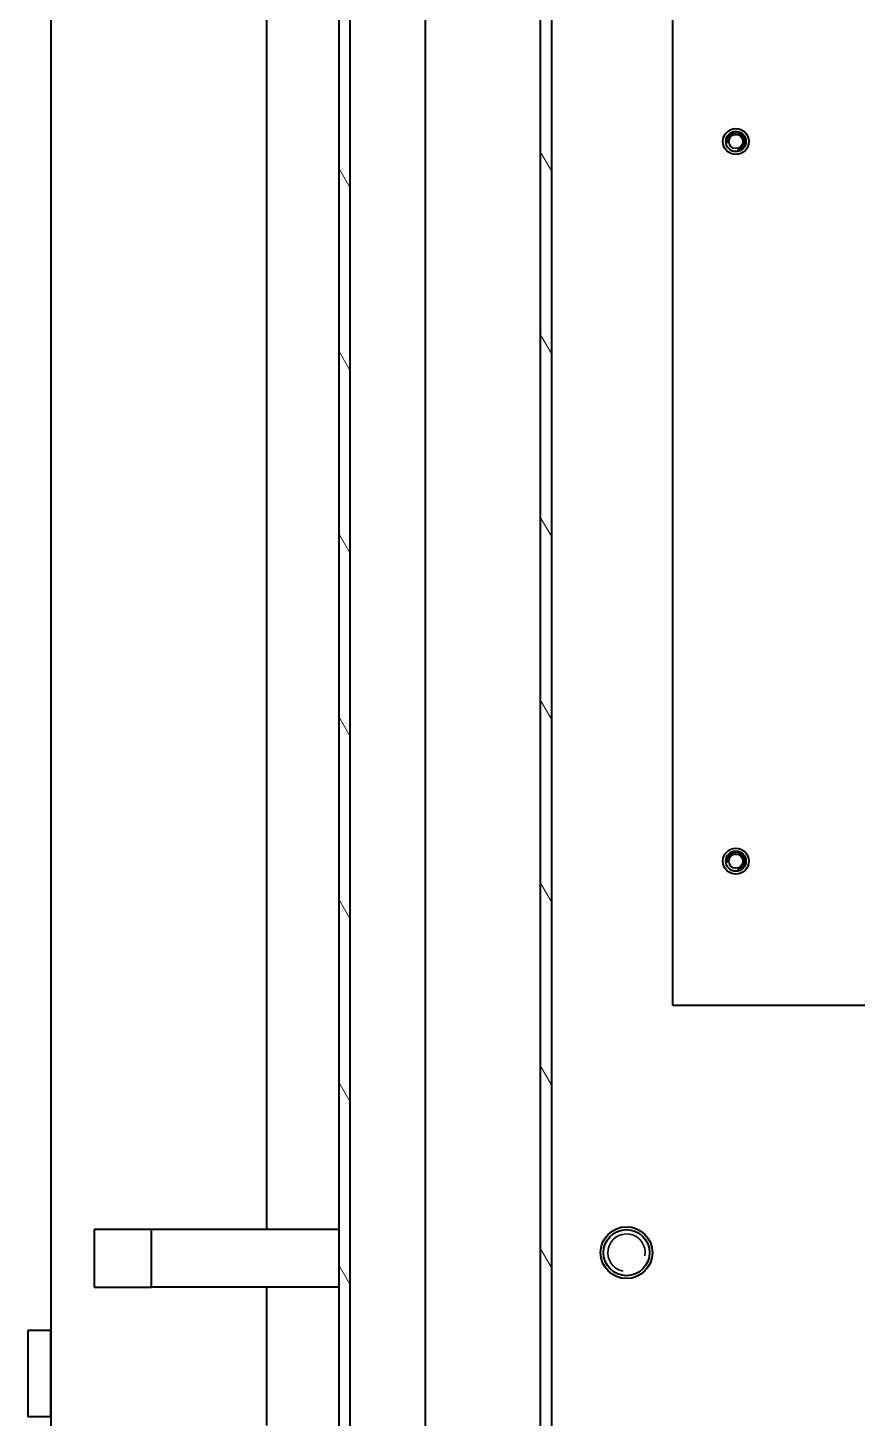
# Model space of a CAD drawing. Header units: millimetres. Extents: x 0 to 5945, y 0 to 4205.
# Drawn here: x 1437.7 to 1581.8, y 278.9 to 520.4 of the extents above; entities that cross this region are included whole.
import ezdxf

# ---------------------------------------------------------------- set-up
doc = ezdxf.new("R2010")
doc.units = ezdxf.units.MM
doc.header["$LTSCALE"] = 5
for name, color, linetype, lineweight in [('가시적인 것(ISO)', 3, 'Continuous', 40), ('가시적인 좁은 것(ISO)', 3, 'Continuous', 35), ('해치(ISO)', 7, 'Continuous', 18)]:
    doc.layers.add(name, color=color, linetype=linetype, lineweight=lineweight)

msp = doc.modelspace()

# ---------------------------------------------------------------- hatches: boundary and pattern name
at = {"layer": '해치(ISO)'}
h = msp.add_hatch(dxfattribs=at)
h.set_pattern_fill('ANSI31', color=256, scale=127, angle=75.00018, style=0)
h.set_pattern_definition([(120.0002, (0, 0), (-13.74813, -7.93754), [])])
h.paths.add_polyline_path([(1986.737, 792.623), (1526.737, 792.623), (1526.737, 192.623), (1986.737, 192.623), (1986.737, 248.123), (1986.737, 267.123), (1986.737, 718.123), (1986.737, 737.123)])
h.paths.add_polyline_path([(1528.737, 194.623), (1528.737, 790.623), (1984.737, 790.623), (1984.737, 737.123), (1984.737, 718.123), (1984.737, 267.123), (1984.737, 248.123), (1984.737, 194.623)], flags=0)
h.paths.add_polyline_path([(2019.737, 183.345), (2021.737, 183.345), (2021.737, 827.623), (1491.737, 827.623), (1491.737, 767.623), (1491.737, 707.623), (1491.737, 277.623), (1491.737, 217.623), (1491.737, 183.345), (1493.737, 183.345), (1493.737, 825.623), (2019.737, 825.623)])

# ---------------------------------------------------------------- linework, layer by layer
at = {"layer": '가시적인 것(ISO)'}
for p, q in [((1491.737, 827.623), (1491.737, 183.345)), ((1493.737, 183.345), (1493.737, 825.623)), ((1506.737, 812.623), (1506.737, 183.345)), ((1526.737, 792.623), (1526.737, 192.623)), ((1528.737, 194.623), (1528.737, 790.623)), ((1549.737, 790.623), (1549.737, 350.623)), ((1479.237, 311.623), (1479.237, 702.623)), ((1441.737, 628.35), (1441.737, 183.345)), ((1549.737, 350.623), (1769.737, 350.623)), ((1459.237, 311.623), (1449.237, 311.623)), ((1449.237, 311.623), (1449.237, 301.623)), ((1491.737, 311.623), (1459.237, 311.623)), ((1459.237, 301.623), (1459.237, 311.623)), ((1449.237, 301.623), (1459.237, 301.623)), ((1491.737, 301.623), (1459.237, 301.623)), ((1479.237, 277.623), (1479.237, 301.623)), ((1441.737, 294.123), (1437.737, 294.123)), ((1437.737, 294.123), (1437.737, 279.123)), ((1441.737, 279.123), (1441.737, 294.123)), ((1441.737, 279.123), (1437.737, 279.123))]:
    msp.add_line(p, q, dxfattribs=at)
for centre, radius in [((1560.737, 500.623), 2.25), ((1560.737, 500.623), 1.75), ((1560.737, 500.623), 1.229), ((1560.737, 375.623), 2.25), ((1560.737, 375.623), 1.75), ((1560.737, 375.623), 1.229), ((1541.737, 307.623), 4.5), ((1541.737, 307.623), 4)]:
    msp.add_circle(centre, radius, dxfattribs=at)
at = {"layer": '가시적인 좁은 것(ISO)'}
for centre, radius, start, end in [((1560.737, 500.623), 1.5, 280, 190), ((1560.737, 375.623), 1.5, 280, 190), ((1541.737, 307.623), 3.256, 350, 260)]:
    msp.add_arc(centre, radius, start, end, dxfattribs=at)

doc.saveas('drawing.dxf')
